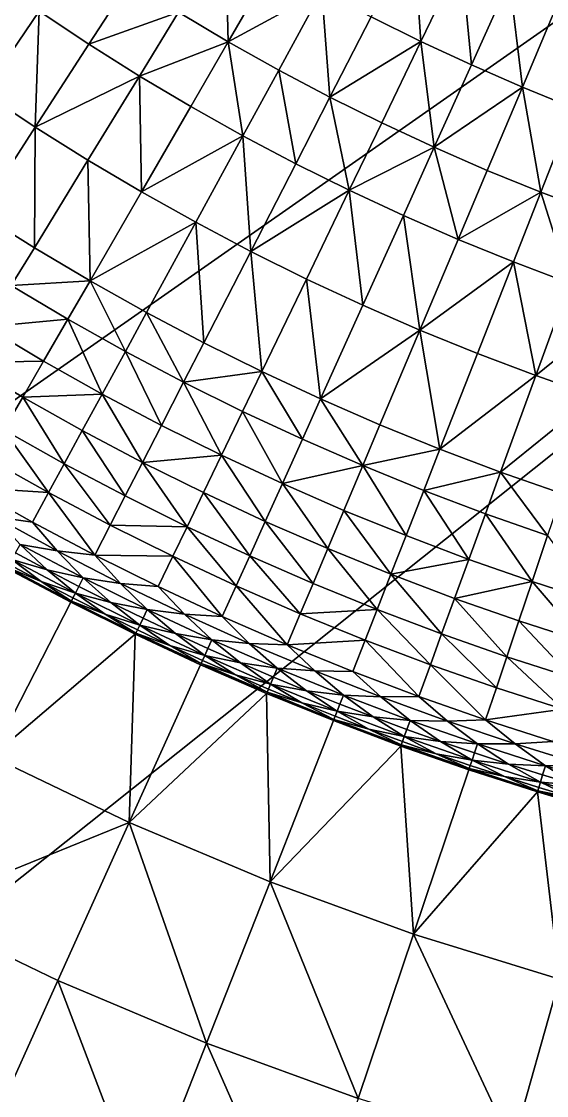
# Model space of a CAD drawing. Header units: millimetres. Extents: x -3250 to 5350, y -3250 to 3250.
# Drawn here: x -1183 to -729, y -2652 to -1722 of the extents above; entities that cross this region are included whole.
import ezdxf

# ---------------------------------------------------------------- set-up
doc = ezdxf.new("R2010")
doc.units = ezdxf.units.MM
doc.header["$MEASUREMENT"] = 0
doc.layers.add('MESH_3D', color=2, linetype='CONTINUOUS')

msp = doc.modelspace()

# ---------------------------------------------------------------- linework, layer by layer
at = {"layer": 'MESH_3D'}
for points in [[(2150.48, 2436.79, 32500), (-3128.53, 880.23, 32500), (-2326.57, -2269.27, 32500)], [(2150.48, 2436.79, 32500), (-2326.57, -2269.27, 32500), (3105.61, 957.95, 32500)], [(3105.61, 957.95, 32500), (-2326.57, -2269.27, 32500), (-1962.36, -2590.68, 32500)], [(3105.61, 957.95, 32500), (-1962.36, -2590.68, 32500), (-1625, -2814.58, 32500)], [(3105.61, 957.95, 32500), (-1625, -2814.58, 32500), (-723.19, -3168.52, 32500)], [(-1004.29, -1739.47, -744.25), (-1047.34, -1713.9, -744.25), (-1006.57, -1647.17, -794.3)], [(-1004.29, -1739.47, -744.25), (-1006.57, -1647.17, -794.3), (-965.19, -1671.76, -794.3)], [(-837.56, -1739.21, -794.3), (-880.66, -1717.79, -794.3), (-843.99, -1646.26, -840.76)], [(-837.56, -1739.21, -794.3), (-843.99, -1646.26, -840.76), (-802.68, -1666.79, -840.76)], [(-1004.29, -1739.47, -744.25), (-965.19, -1671.76, -794.3), (-923.21, -1695.3, -794.3)], [(-793.94, -1759.55, -794.3), (-837.56, -1739.21, -794.3), (-802.68, -1666.79, -840.76)], [(-793.94, -1759.55, -794.3), (-802.68, -1666.79, -840.76), (-760.88, -1686.29, -840.76)], [(-1216.02, -1783.58, -630.5), (-1210.32, -1683.45, -698.41), (-1167.97, -1713.1, -698.41)], [(-1124.9, -1741.69, -698.41), (-1167.97, -1713.1, -698.41), (-1089.74, -1687.25, -744.25)], [(-1124.9, -1741.69, -698.41), (-1089.74, -1687.25, -744.25), (-1047.34, -1713.9, -744.25)], [(-749.83, -1778.8, -794.3), (-793.94, -1759.55, -794.3), (-760.88, -1686.29, -840.76)], [(-749.83, -1778.8, -794.3), (-760.88, -1686.29, -840.76), (-718.6, -1704.73, -840.76)], [(-960.61, -1763.97, -744.25), (-1004.29, -1739.47, -744.25), (-923.21, -1695.3, -794.3)], [(-916.33, -1787.37, -744.25), (-960.61, -1763.97, -744.25), (-923.21, -1695.3, -794.3)], [(-916.33, -1787.37, -744.25), (-923.21, -1695.3, -794.3), (-880.66, -1717.79, -794.3)], [(-705.25, -1796.94, -794.3), (-749.83, -1778.8, -794.3), (-718.6, -1704.73, -840.76)], [(-1171.18, -1813.34, -630.5), (-1216.02, -1783.58, -630.5), (-1167.97, -1713.1, -698.41)], [(-1171.18, -1813.34, -630.5), (-1167.97, -1713.1, -698.41), (-1124.9, -1741.69, -698.41)], [(-1081.13, -1769.19, -698.41), (-1124.9, -1741.69, -698.41), (-1047.34, -1713.9, -744.25)], [(-1081.13, -1769.19, -698.41), (-1047.34, -1713.9, -744.25), (-1004.29, -1739.47, -744.25)], [(-916.33, -1787.37, -744.25), (-880.66, -1717.79, -794.3), (-837.56, -1739.21, -794.3)], [(-1171.18, -1813.34, -630.5), (-1124.9, -1741.69, -698.41), (-1081.13, -1769.19, -698.41)], [(-1036.69, -1795.6, -698.41), (-1081.13, -1769.19, -698.41), (-1004.29, -1739.47, -744.25)], [(-991.6, -1820.88, -698.41), (-1036.69, -1795.6, -698.41), (-1004.29, -1739.47, -744.25)], [(-991.6, -1820.88, -698.41), (-1004.29, -1739.47, -744.25), (-960.61, -1763.97, -744.25)], [(-871.49, -1809.66, -744.25), (-916.33, -1787.37, -744.25), (-837.56, -1739.21, -794.3)], [(-826.1, -1830.82, -744.25), (-871.49, -1809.66, -744.25), (-837.56, -1739.21, -794.3)], [(-826.1, -1830.82, -744.25), (-837.56, -1739.21, -794.3), (-793.94, -1759.55, -794.3)], [(-945.9, -1845.04, -698.41), (-991.6, -1820.88, -698.41), (-960.61, -1763.97, -744.25)], [(-945.9, -1845.04, -698.41), (-960.61, -1763.97, -744.25), (-916.33, -1787.37, -744.25)], [(-826.1, -1830.82, -744.25), (-793.94, -1759.55, -794.3), (-749.83, -1778.8, -794.3)], [(-1125.61, -1841.97, -630.5), (-1171.18, -1813.34, -630.5), (-1081.13, -1769.19, -698.41)], [(-1079.34, -1869.46, -630.5), (-1125.61, -1841.97, -630.5), (-1081.13, -1769.19, -698.41)], [(-1079.34, -1869.46, -630.5), (-1081.13, -1769.19, -698.41), (-1036.69, -1795.6, -698.41)], [(-1219.44, -1888.06, -547.31), (-1216.02, -1783.58, -630.5), (-1171.18, -1813.34, -630.5)], [(-780.2, -1850.85, -744.25), (-826.1, -1830.82, -744.25), (-749.83, -1778.8, -794.3)], [(-733.81, -1869.73, -744.25), (-780.2, -1850.85, -744.25), (-749.83, -1778.8, -794.3)], [(-733.81, -1869.73, -744.25), (-749.83, -1778.8, -794.3), (-705.25, -1796.94, -794.3)], [(-899.6, -1868.05, -698.41), (-945.9, -1845.04, -698.41), (-916.33, -1787.37, -744.25)], [(-899.6, -1868.05, -698.41), (-916.33, -1787.37, -744.25), (-871.49, -1809.66, -744.25)], [(-1079.34, -1869.46, -630.5), (-1036.69, -1795.6, -698.41), (-991.6, -1820.88, -698.41)], [(-686.97, -1887.44, -744.25), (-733.81, -1869.73, -744.25), (-705.25, -1796.94, -794.3)], [(-899.6, -1868.05, -698.41), (-871.49, -1809.66, -744.25), (-826.1, -1830.82, -744.25)], [(-1171.99, -1917.88, -547.31), (-1219.44, -1888.06, -547.31), (-1171.18, -1813.34, -630.5)], [(-1171.99, -1917.88, -547.31), (-1171.18, -1813.34, -630.5), (-1125.61, -1841.97, -630.5)], [(-1032.39, -1895.79, -630.5), (-1079.34, -1869.46, -630.5), (-991.6, -1820.88, -698.41)], [(-984.81, -1920.94, -630.5), (-1032.39, -1895.79, -630.5), (-991.6, -1820.88, -698.41)], [(-984.81, -1920.94, -630.5), (-991.6, -1820.88, -698.41), (-945.9, -1845.04, -698.41)], [(-852.75, -1889.89, -698.41), (-899.6, -1868.05, -698.41), (-826.1, -1830.82, -744.25)], [(-805.37, -1910.57, -698.41), (-852.75, -1889.89, -698.41), (-826.1, -1830.82, -744.25)], [(-805.37, -1910.57, -698.41), (-826.1, -1830.82, -744.25), (-780.2, -1850.85, -744.25)], [(-1123.81, -1946.5, -547.31), (-1171.99, -1917.88, -547.31), (-1125.61, -1841.97, -630.5)], [(-1123.81, -1946.5, -547.31), (-1125.61, -1841.97, -630.5), (-1079.34, -1869.46, -630.5)], [(-984.81, -1920.94, -630.5), (-945.9, -1845.04, -698.41), (-899.6, -1868.05, -698.41)], [(-805.37, -1910.57, -698.41), (-780.2, -1850.85, -744.25), (-733.81, -1869.73, -744.25)], [(-936.61, -1944.9, -630.5), (-984.81, -1920.94, -630.5), (-899.6, -1868.05, -698.41)], [(-887.83, -1967.64, -630.5), (-936.61, -1944.9, -630.5), (-899.6, -1868.05, -698.41)], [(-887.83, -1967.64, -630.5), (-899.6, -1868.05, -698.41), (-852.75, -1889.89, -698.41)], [(-1123.81, -1946.5, -547.31), (-1079.34, -1869.46, -630.5), (-1032.39, -1895.79, -630.5)], [(-757.49, -1930.05, -698.41), (-805.37, -1910.57, -698.41), (-733.81, -1869.73, -744.25)], [(-709.14, -1948.34, -698.41), (-757.49, -1930.05, -698.41), (-733.81, -1869.73, -744.25)], [(-709.14, -1948.34, -698.41), (-733.81, -1869.73, -744.25), (-686.97, -1887.44, -744.25)], [(-1191.97, -1950.57, -506.08), (-1219.44, -1888.06, -547.31), (-1171.99, -1917.88, -547.31)], [(-1074.94, -1973.91, -547.31), (-1123.81, -1946.5, -547.31), (-1032.39, -1895.79, -630.5)], [(-1025.39, -2000.1, -547.31), (-1074.94, -1973.91, -547.31), (-1032.39, -1895.79, -630.5)], [(-1025.39, -2000.1, -547.31), (-1032.39, -1895.79, -630.5), (-984.81, -1920.94, -630.5)], [(-838.5, -1989.16, -630.5), (-887.83, -1967.64, -630.5), (-852.75, -1889.89, -698.41)], [(-838.5, -1989.16, -630.5), (-852.75, -1889.89, -698.41), (-805.37, -1910.57, -698.41)], [(-838.5, -1989.16, -630.5), (-805.37, -1910.57, -698.41), (-757.49, -1930.05, -698.41)], [(-1191.97, -1950.57, -506.08), (-1171.99, -1917.88, -547.31), (-1123.81, -1946.5, -547.31)], [(-975.21, -2025.04, -547.31), (-1025.39, -2000.1, -547.31), (-984.81, -1920.94, -630.5)], [(-975.21, -2025.04, -547.31), (-984.81, -1920.94, -630.5), (-936.61, -1944.9, -630.5)], [(-788.65, -2009.45, -630.5), (-838.5, -1989.16, -630.5), (-757.49, -1930.05, -698.41)], [(-738.31, -2028.49, -630.5), (-788.65, -2009.45, -630.5), (-757.49, -1930.05, -698.41)], [(-738.31, -2028.49, -630.5), (-757.49, -1930.05, -698.41), (-709.14, -1948.34, -698.41)], [(-1213.87, -1986.41, -455.71), (-1191.97, -1950.57, -506.08), (-1142.97, -1979.68, -506.08)], [(-1142.97, -1979.68, -506.08), (-1191.97, -1950.57, -506.08), (-1123.81, -1946.5, -547.31)], [(-1093.26, -2007.56, -506.08), (-1142.97, -1979.68, -506.08), (-1123.81, -1946.5, -547.31)], [(-1093.26, -2007.56, -506.08), (-1123.81, -1946.5, -547.31), (-1074.94, -1973.91, -547.31)], [(-924.42, -2048.72, -547.31), (-975.21, -2025.04, -547.31), (-936.61, -1944.9, -630.5)], [(-924.42, -2048.72, -547.31), (-936.61, -1944.9, -630.5), (-887.83, -1967.64, -630.5)], [(-738.31, -2028.49, -630.5), (-709.14, -1948.34, -698.41), (-660.34, -1965.41, -698.41)], [(-924.42, -2048.72, -547.31), (-887.83, -1967.64, -630.5), (-838.5, -1989.16, -630.5)], [(-687.51, -2046.26, -630.5), (-738.31, -2028.49, -630.5), (-660.34, -1965.41, -698.41)], [(-1163.97, -2016.05, -455.71), (-1213.87, -1986.41, -455.71), (-1142.97, -1979.68, -506.08)], [(-1113.35, -2044.45, -455.71), (-1163.97, -2016.05, -455.71), (-1142.97, -1979.68, -506.08)], [(-1113.35, -2044.45, -455.71), (-1142.97, -1979.68, -506.08), (-1093.26, -2007.56, -506.08)], [(-1042.87, -2034.2, -506.08), (-1093.26, -2007.56, -506.08), (-1074.94, -1973.91, -547.31)], [(-1042.87, -2034.2, -506.08), (-1074.94, -1973.91, -547.31), (-1025.39, -2000.1, -547.31)], [(-1232.63, -2017.12, -406.77), (-1213.87, -1986.41, -455.71), (-1163.97, -2016.05, -455.71)], [(-873.06, -2071.13, -547.31), (-924.42, -2048.72, -547.31), (-838.5, -1989.16, -630.5)], [(-821.15, -2092.25, -547.31), (-873.06, -2071.13, -547.31), (-838.5, -1989.16, -630.5)], [(-821.15, -2092.25, -547.31), (-838.5, -1989.16, -630.5), (-788.65, -2009.45, -630.5)], [(-1062.03, -2071.57, -455.71), (-1113.35, -2044.45, -455.71), (-1093.26, -2007.56, -506.08)], [(-1062.03, -2071.57, -455.71), (-1093.26, -2007.56, -506.08), (-1042.87, -2034.2, -506.08)], [(-1042.87, -2034.2, -506.08), (-1025.39, -2000.1, -547.31), (-975.21, -2025.04, -547.31)], [(-1181.96, -2047.22, -406.77), (-1232.63, -2017.12, -406.77), (-1163.97, -2016.05, -455.71)], [(-1198.31, -2075.54, -355.73), (-1232.63, -2017.12, -406.77), (-1181.96, -2047.22, -406.77)], [(-1181.96, -2047.22, -406.77), (-1163.97, -2016.05, -455.71), (-1113.35, -2044.45, -455.71)], [(-821.15, -2092.25, -547.31), (-788.65, -2009.45, -630.5), (-738.31, -2028.49, -630.5)], [(-991.83, -2059.56, -506.08), (-1042.87, -2034.2, -506.08), (-975.21, -2025.04, -547.31)], [(-940.18, -2083.65, -506.08), (-991.83, -2059.56, -506.08), (-975.21, -2025.04, -547.31)], [(-940.18, -2083.65, -506.08), (-975.21, -2025.04, -547.31), (-924.42, -2048.72, -547.31)], [(-1010.06, -2097.4, -455.71), (-1062.03, -2071.57, -455.71), (-1042.87, -2034.2, -506.08)], [(-1010.06, -2097.4, -455.71), (-1042.87, -2034.2, -506.08), (-991.83, -2059.56, -506.08)], [(-768.73, -2112.08, -547.31), (-821.15, -2092.25, -547.31), (-738.31, -2028.49, -630.5)], [(-768.73, -2112.08, -547.31), (-738.31, -2028.49, -630.5), (-687.51, -2046.26, -630.5)], [(-1130.56, -2076.05, -406.77), (-1181.96, -2047.22, -406.77), (-1113.35, -2044.45, -455.71)], [(-1078.45, -2103.59, -406.77), (-1130.56, -2076.05, -406.77), (-1113.35, -2044.45, -455.71)], [(-1078.45, -2103.59, -406.77), (-1113.35, -2044.45, -455.71), (-1062.03, -2071.57, -455.71)], [(-1146.2, -2104.77, -355.73), (-1198.31, -2075.54, -355.73), (-1181.96, -2047.22, -406.77)], [(-1146.2, -2104.77, -355.73), (-1181.96, -2047.22, -406.77), (-1130.56, -2076.05, -406.77)], [(-887.94, -2106.44, -506.08), (-940.18, -2083.65, -506.08), (-924.42, -2048.72, -547.31)], [(-887.94, -2106.44, -506.08), (-924.42, -2048.72, -547.31), (-873.06, -2071.13, -547.31)], [(-715.84, -2130.58, -547.31), (-768.73, -2112.08, -547.31), (-687.51, -2046.26, -630.5)], [(-957.45, -2121.93, -455.71), (-1010.06, -2097.4, -455.71), (-991.83, -2059.56, -506.08)], [(-957.45, -2121.93, -455.71), (-991.83, -2059.56, -506.08), (-940.18, -2083.65, -506.08)], [(-1078.45, -2103.59, -406.77), (-1062.03, -2071.57, -455.71), (-1010.06, -2097.4, -455.71)], [(-887.94, -2106.44, -506.08), (-873.06, -2071.13, -547.31), (-821.15, -2092.25, -547.31)], [(-1159.78, -2129.71, -303.82), (-1212.52, -2100.14, -303.82), (-1198.31, -2075.54, -355.73)], [(-1159.78, -2129.71, -303.82), (-1198.31, -2075.54, -355.73), (-1146.2, -2104.77, -355.73)], [(-1093.37, -2132.69, -355.73), (-1146.2, -2104.77, -355.73), (-1130.56, -2076.05, -406.77)], [(-1093.37, -2132.69, -355.73), (-1130.56, -2076.05, -406.77), (-1078.45, -2103.59, -406.77)], [(-957.45, -2121.93, -455.71), (-940.18, -2083.65, -506.08), (-887.94, -2106.44, -506.08)], [(-1227.11, -2125.42, -238.11), (-1212.52, -2100.14, -303.82), (-1159.78, -2129.71, -303.82)], [(-1025.67, -2129.82, -406.77), (-1078.45, -2103.59, -406.77), (-1010.06, -2097.4, -455.71)], [(-972.25, -2154.73, -406.77), (-1025.67, -2129.82, -406.77), (-1010.06, -2097.4, -455.71)], [(-972.25, -2154.73, -406.77), (-1010.06, -2097.4, -455.71), (-957.45, -2121.93, -455.71)], [(-835.15, -2127.92, -506.08), (-887.94, -2106.44, -506.08), (-821.15, -2092.25, -547.31)], [(-835.15, -2127.92, -506.08), (-821.15, -2092.25, -547.31), (-768.73, -2112.08, -547.31)], [(-1106.32, -2157.97, -303.82), (-1159.78, -2129.71, -303.82), (-1146.2, -2104.77, -355.73)], [(-1106.32, -2157.97, -303.82), (-1146.2, -2104.77, -355.73), (-1093.37, -2132.69, -355.73)], [(-1039.86, -2159.29, -355.73), (-1093.37, -2132.69, -355.73), (-1078.45, -2103.59, -406.77)], [(-1039.86, -2159.29, -355.73), (-1078.45, -2103.59, -406.77), (-1025.67, -2129.82, -406.77)], [(-904.25, -2145.14, -455.71), (-957.45, -2121.93, -455.71), (-887.94, -2106.44, -506.08)], [(-850.49, -2167.02, -455.71), (-904.25, -2145.14, -455.71), (-887.94, -2106.44, -506.08)], [(-850.49, -2167.02, -455.71), (-887.94, -2106.44, -506.08), (-835.15, -2127.92, -506.08)], [(-781.84, -2148.08, -506.08), (-835.15, -2127.92, -506.08), (-768.73, -2112.08, -547.31)], [(-728.04, -2166.91, -506.08), (-781.84, -2148.08, -506.08), (-768.73, -2112.08, -547.31)], [(-728.04, -2166.91, -506.08), (-768.73, -2112.08, -547.31), (-715.84, -2130.58, -547.31)], [(-1173.74, -2155.35, -238.11), (-1227.11, -2125.42, -238.11), (-1159.78, -2129.71, -303.82)], [(-1206.31, -2150.88, -205.25), (-1227.11, -2125.42, -238.11), (-1173.74, -2155.35, -238.11)], [(-918.23, -2178.3, -406.77), (-972.25, -2154.73, -406.77), (-957.45, -2121.93, -455.71)], [(-918.23, -2178.3, -406.77), (-957.45, -2121.93, -455.71), (-904.25, -2145.14, -455.71)], [(-796.2, -2187.55, -455.71), (-850.49, -2167.02, -455.71), (-835.15, -2127.92, -506.08)], [(-796.2, -2187.55, -455.71), (-835.15, -2127.92, -506.08), (-781.84, -2148.08, -506.08)], [(-1119.64, -2183.95, -238.11), (-1173.74, -2155.35, -238.11), (-1159.78, -2129.71, -303.82)], [(-1119.64, -2183.95, -238.11), (-1159.78, -2129.71, -303.82), (-1106.32, -2157.97, -303.82)], [(-1106.32, -2157.97, -303.82), (-1093.37, -2132.69, -355.73), (-1039.86, -2159.29, -355.73)], [(-985.7, -2184.54, -355.73), (-1039.86, -2159.29, -355.73), (-1025.67, -2129.82, -406.77)], [(-985.7, -2184.54, -355.73), (-1025.67, -2129.82, -406.77), (-972.25, -2154.73, -406.77)], [(-863.64, -2200.52, -406.77), (-918.23, -2178.3, -406.77), (-904.25, -2145.14, -455.71)], [(-863.64, -2200.52, -406.77), (-904.25, -2145.14, -455.71), (-850.49, -2167.02, -455.71)], [(-1152.32, -2180.29, -205.25), (-1184.28, -2174.71, -171.85), (-1206.31, -2150.88, -205.25)], [(-1152.32, -2180.29, -205.25), (-1206.31, -2150.88, -205.25), (-1173.74, -2155.35, -238.11)], [(-1152.32, -2180.29, -205.25), (-1173.74, -2155.35, -238.11), (-1119.64, -2183.95, -238.11)], [(-930.93, -2208.44, -355.73), (-985.7, -2184.54, -355.73), (-972.25, -2154.73, -406.77)], [(-930.93, -2208.44, -355.73), (-972.25, -2154.73, -406.77), (-918.23, -2178.3, -406.77)], [(-741.42, -2206.72, -455.71), (-796.2, -2187.55, -455.71), (-781.84, -2148.08, -506.08)], [(-741.42, -2206.72, -455.71), (-781.84, -2148.08, -506.08), (-728.04, -2166.91, -506.08)], [(-1119.64, -2183.95, -238.11), (-1106.32, -2157.97, -303.82), (-1052.18, -2184.88, -303.82)], [(-1052.18, -2184.88, -303.82), (-1106.32, -2157.97, -303.82), (-1039.86, -2159.29, -355.73)], [(-997.38, -2210.43, -303.82), (-1052.18, -2184.88, -303.82), (-1039.86, -2159.29, -355.73)], [(-997.38, -2210.43, -303.82), (-1039.86, -2159.29, -355.73), (-985.7, -2184.54, -355.73)], [(-1160.95, -2196.63, -138.74), (-1188.25, -2181.99, -138.74), (-1184.28, -2174.71, -171.85)], [(-1152.32, -2180.29, -205.25), (-1129.7, -2203.55, -171.85), (-1184.28, -2174.71, -171.85)], [(-1160.95, -2196.63, -138.74), (-1184.28, -2174.71, -171.85), (-1129.7, -2203.55, -171.85)], [(-863.64, -2200.52, -406.77), (-850.49, -2167.02, -455.71), (-796.2, -2187.55, -455.71)], [(-686.17, -2224.52, -455.71), (-741.42, -2206.72, -455.71), (-728.04, -2166.91, -506.08)], [(-1160.95, -2196.63, -138.74), (-1191.39, -2187.76, -105.25), (-1188.25, -2181.99, -138.74)], [(-1097.6, -2208.34, -205.25), (-1152.32, -2180.29, -205.25), (-1119.64, -2183.95, -238.11)], [(-1097.6, -2208.34, -205.25), (-1129.7, -2203.55, -171.85), (-1152.32, -2180.29, -205.25)], [(-1064.85, -2211.18, -238.11), (-1119.64, -2183.95, -238.11), (-1052.18, -2184.88, -303.82)], [(-1097.6, -2208.34, -205.25), (-1119.64, -2183.95, -238.11), (-1064.85, -2211.18, -238.11)], [(-1009.39, -2237.04, -238.11), (-1064.85, -2211.18, -238.11), (-1052.18, -2184.88, -303.82)], [(-1009.39, -2237.04, -238.11), (-1052.18, -2184.88, -303.82), (-997.38, -2210.43, -303.82)], [(-941.97, -2234.61, -303.82), (-997.38, -2210.43, -303.82), (-985.7, -2184.54, -355.73)], [(-941.97, -2234.61, -303.82), (-985.7, -2184.54, -355.73), (-930.93, -2208.44, -355.73)], [(-875.59, -2230.96, -355.73), (-930.93, -2208.44, -355.73), (-918.23, -2178.3, -406.77)], [(-875.59, -2230.96, -355.73), (-918.23, -2178.3, -406.77), (-863.64, -2200.52, -406.77)], [(-1166.24, -2206.63, -71.93), (-1195.07, -2194.52, -38.42), (-1193.65, -2191.92, -71.93)], [(-1166.24, -2206.63, -71.93), (-1193.65, -2191.92, -71.93), (-1191.39, -2187.76, -105.25)], [(-1160.95, -2196.63, -138.74), (-1136.48, -2216.78, -105.25), (-1191.39, -2187.76, -105.25)], [(-1166.24, -2206.63, -71.93), (-1191.39, -2187.76, -105.25), (-1136.48, -2216.78, -105.25)], [(-808.51, -2221.36, -406.77), (-863.64, -2200.52, -406.77), (-796.2, -2187.55, -455.71)], [(-808.51, -2221.36, -406.77), (-796.2, -2187.55, -455.71), (-741.42, -2206.72, -455.71)], [(-1208.96, -2358.16, 24200), (-1195.63, -2195.55, 24000), (-1140.53, -2224.68, 24000)], [(-1139.99, -2223.63, -38.42), (-1195.63, -2195.55), (-1195.07, -2194.52, -38.42)], [(-1139.99, -2223.63, -38.42), (-1140.53, -2224.68), (-1195.63, -2195.55)], [(-1140.53, -2224.68, 24000), (-1195.63, -2195.55, 24000), (-1195.63, -2195.55)], [(-1140.53, -2224.68, 24000), (-1195.63, -2195.55), (-1140.53, -2224.68)], [(-1166.24, -2206.63, -71.93), (-1139.99, -2223.63, -38.42), (-1195.07, -2194.52, -38.42)], [(-1133.48, -2210.93, -138.74), (-1136.48, -2216.78, -105.25), (-1160.95, -2196.63, -138.74)], [(-1133.48, -2210.93, -138.74), (-1160.95, -2196.63, -138.74), (-1129.7, -2203.55, -171.85)], [(-819.7, -2252.09, -355.73), (-875.59, -2230.96, -355.73), (-863.64, -2200.52, -406.77)], [(-819.7, -2252.09, -355.73), (-863.64, -2200.52, -406.77), (-808.51, -2221.36, -406.77)], [(-1138.64, -2220.99, -71.93), (-1139.99, -2223.63, -38.42), (-1166.24, -2206.63, -71.93)], [(-1138.64, -2220.99, -71.93), (-1166.24, -2206.63, -71.93), (-1136.48, -2216.78, -105.25)], [(-1105.83, -2224.89, -138.74), (-1136.48, -2216.78, -105.25), (-1133.48, -2210.93, -138.74)], [(-1105.83, -2224.89, -138.74), (-1133.48, -2210.93, -138.74), (-1129.7, -2203.55, -171.85)], [(-1097.6, -2208.34, -205.25), (-1074.41, -2231.03, -171.85), (-1129.7, -2203.55, -171.85)], [(-1105.83, -2224.89, -138.74), (-1129.7, -2203.55, -171.85), (-1074.41, -2231.03, -171.85)], [(-1042.2, -2235.02, -205.25), (-1097.6, -2208.34, -205.25), (-1064.85, -2211.18, -238.11)], [(-1042.2, -2235.02, -205.25), (-1074.41, -2231.03, -171.85), (-1097.6, -2208.34, -205.25)], [(-1042.2, -2235.02, -205.25), (-1064.85, -2211.18, -238.11), (-1009.39, -2237.04, -238.11)], [(-953.31, -2261.51, -238.11), (-1009.39, -2237.04, -238.11), (-997.38, -2210.43, -303.82)], [(-953.31, -2261.51, -238.11), (-997.38, -2210.43, -303.82), (-941.97, -2234.61, -303.82)], [(-941.97, -2234.61, -303.82), (-930.93, -2208.44, -355.73), (-875.59, -2230.96, -355.73)], [(-752.88, -2240.83, -406.77), (-808.51, -2221.36, -406.77), (-741.42, -2206.72, -455.71)], [(-696.78, -2258.9, -406.77), (-752.88, -2240.83, -406.77), (-741.42, -2206.72, -455.71)], [(-696.78, -2258.9, -406.77), (-741.42, -2206.72, -455.71), (-686.17, -2224.52, -455.71)], [(-1110.86, -2235.01, -71.93), (-1139.99, -2223.63, -38.42), (-1138.64, -2220.99, -71.93)], [(-1110.86, -2235.01, -71.93), (-1138.64, -2220.99, -71.93), (-1136.48, -2216.78, -105.25)], [(-1105.83, -2224.89, -138.74), (-1080.86, -2244.42, -105.25), (-1136.48, -2216.78, -105.25)], [(-1110.86, -2235.01, -71.93), (-1136.48, -2216.78, -105.25), (-1080.86, -2244.42, -105.25)], [(-763.29, -2271.83, -355.73), (-819.7, -2252.09, -355.73), (-808.51, -2221.36, -406.77)], [(-763.29, -2271.83, -355.73), (-808.51, -2221.36, -406.77), (-752.88, -2240.83, -406.77)], [(-1208.96, -2358.16, 24200), (-1140.53, -2224.68, 24000), (-1084.71, -2252.42, 24000)], [(-1084.2, -2251.36, -38.42), (-1140.53, -2224.68), (-1139.99, -2223.63, -38.42)], [(-1084.2, -2251.36, -38.42), (-1084.71, -2252.42), (-1140.53, -2224.68)], [(-1084.71, -2252.42, 24000), (-1140.53, -2224.68, 24000), (-1140.53, -2224.68)], [(-1084.71, -2252.42, 24000), (-1140.53, -2224.68), (-1084.71, -2252.42)], [(-1110.86, -2235.01, -71.93), (-1084.2, -2251.36, -38.42), (-1139.99, -2223.63, -38.42)], [(-1078.01, -2238.5, -138.74), (-1080.86, -2244.42, -105.25), (-1105.83, -2224.89, -138.74)], [(-1078.01, -2238.5, -138.74), (-1105.83, -2224.89, -138.74), (-1074.41, -2231.03, -171.85)], [(-1050.02, -2251.77, -138.74), (-1078.01, -2238.5, -138.74), (-1074.41, -2231.03, -171.85)], [(-1042.2, -2235.02, -205.25), (-1018.45, -2257.13, -171.85), (-1074.41, -2231.03, -171.85)], [(-1050.02, -2251.77, -138.74), (-1074.41, -2231.03, -171.85), (-1018.45, -2257.13, -171.85)], [(-885.96, -2257.4, -303.82), (-941.97, -2234.61, -303.82), (-875.59, -2230.96, -355.73)], [(-829.41, -2278.78, -303.82), (-885.96, -2257.4, -303.82), (-875.59, -2230.96, -355.73)], [(-829.41, -2278.78, -303.82), (-875.59, -2230.96, -355.73), (-819.7, -2252.09, -355.73)], [(-1082.91, -2248.69, -71.93), (-1110.86, -2235.01, -71.93), (-1080.86, -2244.42, -105.25)], [(-1082.91, -2248.69, -71.93), (-1084.2, -2251.36, -38.42), (-1110.86, -2235.01, -71.93)], [(-1050.02, -2251.77, -138.74), (-1080.86, -2244.42, -105.25), (-1078.01, -2238.5, -138.74)], [(-986.16, -2260.3, -205.25), (-1042.2, -2235.02, -205.25), (-1009.39, -2237.04, -238.11)], [(-986.16, -2260.3, -205.25), (-1018.45, -2257.13, -171.85), (-1042.2, -2235.02, -205.25)], [(-986.16, -2260.3, -205.25), (-1009.39, -2237.04, -238.11), (-953.31, -2261.51, -238.11)], [(-953.31, -2261.51, -238.11), (-941.97, -2234.61, -303.82), (-885.96, -2257.4, -303.82)], [(-1054.79, -2262.01, -71.93), (-1084.2, -2251.36, -38.42), (-1082.91, -2248.69, -71.93)], [(-1054.79, -2262.01, -71.93), (-1082.91, -2248.69, -71.93), (-1080.86, -2244.42, -105.25)], [(-1050.02, -2251.77, -138.74), (-1024.57, -2270.67, -105.25), (-1080.86, -2244.42, -105.25)], [(-1054.79, -2262.01, -71.93), (-1080.86, -2244.42, -105.25), (-1024.57, -2270.67, -105.25)], [(-706.42, -2290.15, -355.73), (-763.29, -2271.83, -355.73), (-752.88, -2240.83, -406.77)], [(-706.42, -2290.15, -355.73), (-752.88, -2240.83, -406.77), (-696.78, -2258.9, -406.77)], [(-1089.91, -2415.49, 24200), (-1208.96, -2358.16, 24200), (-1084.71, -2252.42, 24000)], [(-1089.91, -2415.49, 24200), (-1084.71, -2252.42, 24000), (-1028.22, -2278.76, 24000)], [(-1027.73, -2277.69, -38.42), (-1084.71, -2252.42), (-1084.2, -2251.36, -38.42)], [(-1027.73, -2277.69, -38.42), (-1028.22, -2278.76), (-1084.71, -2252.42)], [(-1028.22, -2278.76, 24000), (-1084.71, -2252.42, 24000), (-1084.71, -2252.42)], [(-1028.22, -2278.76, 24000), (-1084.71, -2252.42), (-1028.22, -2278.76)], [(-1054.79, -2262.01, -71.93), (-1027.73, -2277.69, -38.42), (-1084.2, -2251.36, -38.42)], [(-1021.86, -2264.68, -138.74), (-1024.57, -2270.67, -105.25), (-1050.02, -2251.77, -138.74)], [(-1021.86, -2264.68, -138.74), (-1050.02, -2251.77, -138.74), (-1018.45, -2257.13, -171.85)], [(-993.55, -2277.25, -138.74), (-1021.86, -2264.68, -138.74), (-1018.45, -2257.13, -171.85)], [(-986.16, -2260.3, -205.25), (-961.87, -2281.81, -171.85), (-1018.45, -2257.13, -171.85)], [(-993.55, -2277.25, -138.74), (-1018.45, -2257.13, -171.85), (-961.87, -2281.81, -171.85)], [(-896.63, -2284.57, -238.11), (-953.31, -2261.51, -238.11), (-885.96, -2257.4, -303.82)], [(-839.39, -2306.22, -238.11), (-896.63, -2284.57, -238.11), (-885.96, -2257.4, -303.82)], [(-839.39, -2306.22, -238.11), (-885.96, -2257.4, -303.82), (-829.41, -2278.78, -303.82)], [(-772.34, -2298.75, -303.82), (-829.41, -2278.78, -303.82), (-819.7, -2252.09, -355.73)], [(-772.34, -2298.75, -303.82), (-819.7, -2252.09, -355.73), (-763.29, -2271.83, -355.73)], [(-1026.51, -2274.99, -71.93), (-1054.79, -2262.01, -71.93), (-1024.57, -2270.67, -105.25)], [(-1026.51, -2274.99, -71.93), (-1027.73, -2277.69, -38.42), (-1054.79, -2262.01, -71.93)], [(-993.55, -2277.25, -138.74), (-1024.57, -2270.67, -105.25), (-1021.86, -2264.68, -138.74)], [(-929.5, -2284.19, -205.25), (-986.16, -2260.3, -205.25), (-953.31, -2261.51, -238.11)], [(-929.5, -2284.19, -205.25), (-961.87, -2281.81, -171.85), (-986.16, -2260.3, -205.25)], [(-929.5, -2284.19, -205.25), (-953.31, -2261.51, -238.11), (-896.63, -2284.57, -238.11)], [(-970.63, -2302.6, -38.42), (-1028.22, -2278.76), (-1027.73, -2277.69, -38.42)], [(-998.07, -2287.61, -71.93), (-1027.73, -2277.69, -38.42), (-1026.51, -2274.99, -71.93)], [(-998.07, -2287.61, -71.93), (-970.63, -2302.6, -38.42), (-1027.73, -2277.69, -38.42)], [(-998.07, -2287.61, -71.93), (-1026.51, -2274.99, -71.93), (-1024.57, -2270.67, -105.25)], [(-993.55, -2277.25, -138.74), (-967.64, -2295.51, -105.25), (-1024.57, -2270.67, -105.25)], [(-998.07, -2287.61, -71.93), (-1024.57, -2270.67, -105.25), (-967.64, -2295.51, -105.25)], [(-965.09, -2289.46, -138.74), (-993.55, -2277.25, -138.74), (-961.87, -2281.81, -171.85)], [(-965.09, -2289.46, -138.74), (-967.64, -2295.51, -105.25), (-993.55, -2277.25, -138.74)], [(-714.79, -2317.29, -303.82), (-772.34, -2298.75, -303.82), (-763.29, -2271.83, -355.73)], [(-714.79, -2317.29, -303.82), (-763.29, -2271.83, -355.73), (-706.42, -2290.15, -355.73)], [(-1089.91, -2415.49, 24200), (-1028.22, -2278.76, 24000), (-971.09, -2303.69, 24000)], [(-970.63, -2302.6, -38.42), (-971.09, -2303.69), (-1028.22, -2278.76)], [(-971.09, -2303.69, 24000), (-1028.22, -2278.76, 24000), (-1028.22, -2278.76)], [(-971.09, -2303.69, 24000), (-1028.22, -2278.76), (-971.09, -2303.69)], [(-936.47, -2301.31, -138.74), (-965.09, -2289.46, -138.74), (-961.87, -2281.81, -171.85)], [(-929.5, -2284.19, -205.25), (-904.68, -2305.09, -171.85), (-961.87, -2281.81, -171.85)], [(-936.47, -2301.31, -138.74), (-961.87, -2281.81, -171.85), (-904.68, -2305.09, -171.85)], [(-872.27, -2306.65, -205.25), (-929.5, -2284.19, -205.25), (-896.63, -2284.57, -238.11)], [(-872.27, -2306.65, -205.25), (-904.68, -2305.09, -171.85), (-929.5, -2284.19, -205.25)], [(-872.27, -2306.65, -205.25), (-896.63, -2284.57, -238.11), (-839.39, -2306.22, -238.11)], [(-781.64, -2326.43, -238.11), (-839.39, -2306.22, -238.11), (-829.41, -2278.78, -303.82)], [(-781.64, -2326.43, -238.11), (-829.41, -2278.78, -303.82), (-772.34, -2298.75, -303.82)], [(-969.48, -2299.87, -71.93), (-998.07, -2287.61, -71.93), (-967.64, -2295.51, -105.25)], [(-969.48, -2299.87, -71.93), (-970.63, -2302.6, -38.42), (-998.07, -2287.61, -71.93)], [(-940.73, -2311.78, -71.93), (-969.48, -2299.87, -71.93), (-967.64, -2295.51, -105.25)], [(-936.47, -2301.31, -138.74), (-967.64, -2295.51, -105.25), (-965.09, -2289.46, -138.74)], [(-936.47, -2301.31, -138.74), (-910.11, -2318.92, -105.25), (-967.64, -2295.51, -105.25)], [(-940.73, -2311.78, -71.93), (-967.64, -2295.51, -105.25), (-910.11, -2318.92, -105.25)], [(-968.15, -2466.82, 24200), (-1089.91, -2415.49, 24200), (-971.09, -2303.69, 24000)], [(-912.92, -2326.09, -38.42), (-971.09, -2303.69), (-970.63, -2302.6, -38.42)], [(-912.92, -2326.09, -38.42), (-913.35, -2327.18), (-971.09, -2303.69)], [(-971.09, -2303.69, 24000), (-971.09, -2303.69), (-913.35, -2327.18)], [(-913.35, -2327.18, 24000), (-971.09, -2303.69, 24000), (-913.35, -2327.18)], [(-968.15, -2466.82, 24200), (-971.09, -2303.69, 24000), (-913.35, -2327.18, 24000)], [(-940.73, -2311.78, -71.93), (-970.63, -2302.6, -38.42), (-969.48, -2299.87, -71.93)], [(-940.73, -2311.78, -71.93), (-912.92, -2326.09, -38.42), (-970.63, -2302.6, -38.42)], [(-907.71, -2312.8, -138.74), (-910.11, -2318.92, -105.25), (-936.47, -2301.31, -138.74)], [(-907.71, -2312.8, -138.74), (-936.47, -2301.31, -138.74), (-904.68, -2305.09, -171.85)], [(-878.81, -2323.94, -138.74), (-907.71, -2312.8, -138.74), (-904.68, -2305.09, -171.85)], [(-872.27, -2306.65, -205.25), (-846.93, -2326.92, -171.85), (-904.68, -2305.09, -171.85)], [(-878.81, -2323.94, -138.74), (-904.68, -2305.09, -171.85), (-846.93, -2326.92, -171.85)], [(-781.64, -2326.43, -238.11), (-772.34, -2298.75, -303.82), (-714.79, -2317.29, -303.82)], [(-911.84, -2323.33, -71.93), (-940.73, -2311.78, -71.93), (-910.11, -2318.92, -105.25)], [(-911.84, -2323.33, -71.93), (-912.92, -2326.09, -38.42), (-940.73, -2311.78, -71.93)], [(-878.81, -2323.94, -138.74), (-910.11, -2318.92, -105.25), (-907.71, -2312.8, -138.74)], [(-814.49, -2327.68, -205.25), (-872.27, -2306.65, -205.25), (-839.39, -2306.22, -238.11)], [(-814.49, -2327.68, -205.25), (-846.93, -2326.92, -171.85), (-872.27, -2306.65, -205.25)], [(-814.49, -2327.68, -205.25), (-839.39, -2306.22, -238.11), (-781.64, -2326.43, -238.11)], [(-882.8, -2334.51, -71.93), (-912.92, -2326.09, -38.42), (-911.84, -2323.33, -71.93)], [(-882.8, -2334.51, -71.93), (-911.84, -2323.33, -71.93), (-910.11, -2318.92, -105.25)], [(-878.81, -2323.94, -138.74), (-852.01, -2340.89, -105.25), (-910.11, -2318.92, -105.25)], [(-882.8, -2334.51, -71.93), (-910.11, -2318.92, -105.25), (-852.01, -2340.89, -105.25)], [(-849.77, -2334.72, -138.74), (-878.81, -2323.94, -138.74), (-846.93, -2326.92, -171.85)], [(-849.77, -2334.72, -138.74), (-852.01, -2340.89, -105.25), (-878.81, -2323.94, -138.74)], [(-723.4, -2345.19, -238.11), (-781.64, -2326.43, -238.11), (-714.79, -2317.29, -303.82)], [(-968.15, -2466.82, 24200), (-913.35, -2327.18, 24000), (-855.05, -2349.23, 24000)], [(-854.65, -2348.12, -38.42), (-913.35, -2327.18), (-912.92, -2326.09, -38.42)], [(-854.65, -2348.12, -38.42), (-855.05, -2349.23), (-913.35, -2327.18)], [(-855.05, -2349.23, 24000), (-913.35, -2327.18, 24000), (-913.35, -2327.18)], [(-855.05, -2349.23, 24000), (-913.35, -2327.18), (-855.05, -2349.23)], [(-882.8, -2334.51, -71.93), (-854.65, -2348.12, -38.42), (-912.92, -2326.09, -38.42)], [(-820.6, -2345.13, -138.74), (-849.77, -2334.72, -138.74), (-846.93, -2326.92, -171.85)], [(-814.49, -2327.68, -205.25), (-788.66, -2347.31, -171.85), (-846.93, -2326.92, -171.85)], [(-820.6, -2345.13, -138.74), (-846.93, -2326.92, -171.85), (-788.66, -2347.31, -171.85)], [(-756.21, -2347.26, -205.25), (-814.49, -2327.68, -205.25), (-781.64, -2326.43, -238.11)], [(-756.21, -2347.26, -205.25), (-788.66, -2347.31, -171.85), (-814.49, -2327.68, -205.25)], [(-756.21, -2347.26, -205.25), (-781.64, -2326.43, -238.11), (-723.4, -2345.19, -238.11)], [(-853.63, -2345.34, -71.93), (-882.8, -2334.51, -71.93), (-852.01, -2340.89, -105.25)], [(-853.63, -2345.34, -71.93), (-854.65, -2348.12, -38.42), (-882.8, -2334.51, -71.93)], [(-824.33, -2355.8, -71.93), (-853.63, -2345.34, -71.93), (-852.01, -2340.89, -105.25)], [(-820.6, -2345.13, -138.74), (-852.01, -2340.89, -105.25), (-849.77, -2334.72, -138.74)], [(-820.6, -2345.13, -138.74), (-793.39, -2361.4, -105.25), (-852.01, -2340.89, -105.25)], [(-824.33, -2355.8, -71.93), (-852.01, -2340.89, -105.25), (-793.39, -2361.4, -105.25)], [(-843.99, -2512.01, 24200), (-968.15, -2466.82, 24200), (-855.05, -2349.23, 24000)], [(-854.65, -2348.12, -38.42), (-796.22, -2369.82), (-855.05, -2349.23)], [(-855.05, -2349.23, 24000), (-855.05, -2349.23), (-796.22, -2369.82)], [(-796.22, -2369.82, 24000), (-855.05, -2349.23, 24000), (-796.22, -2369.82)], [(-843.99, -2512.01, 24200), (-855.05, -2349.23, 24000), (-796.22, -2369.82, 24000)], [(-824.33, -2355.8, -71.93), (-854.65, -2348.12, -38.42), (-853.63, -2345.34, -71.93)], [(-795.84, -2368.7, -38.42), (-796.22, -2369.82), (-854.65, -2348.12, -38.42)], [(-824.33, -2355.8, -71.93), (-795.84, -2368.7, -38.42), (-854.65, -2348.12, -38.42)], [(-791.3, -2355.18, -138.74), (-793.39, -2361.4, -105.25), (-820.6, -2345.13, -138.74)], [(-791.3, -2355.18, -138.74), (-820.6, -2345.13, -138.74), (-788.66, -2347.31, -171.85)], [(-761.87, -2364.86, -138.74), (-791.3, -2355.18, -138.74), (-788.66, -2347.31, -171.85)], [(-756.21, -2347.26, -205.25), (-729.89, -2366.25, -171.85), (-788.66, -2347.31, -171.85)], [(-761.87, -2364.86, -138.74), (-788.66, -2347.31, -171.85), (-729.89, -2366.25, -171.85)], [(-697.45, -2365.38, -205.25), (-756.21, -2347.26, -205.25), (-723.4, -2345.19, -238.11)], [(-697.45, -2365.38, -205.25), (-729.89, -2366.25, -171.85), (-756.21, -2347.26, -205.25)], [(-1277.39, -2491.64, 24400), (-1208.96, -2358.16, 24200), (-1089.91, -2415.49, 24200)], [(-794.9, -2365.89, -71.93), (-795.84, -2368.7, -38.42), (-824.33, -2355.8, -71.93)], [(-794.9, -2365.89, -71.93), (-824.33, -2355.8, -71.93), (-793.39, -2361.4, -105.25)], [(-765.34, -2375.62, -71.93), (-794.9, -2365.89, -71.93), (-793.39, -2361.4, -105.25)], [(-761.87, -2364.86, -138.74), (-793.39, -2361.4, -105.25), (-791.3, -2355.18, -138.74)], [(-761.87, -2364.86, -138.74), (-734.27, -2380.45, -105.25), (-793.39, -2361.4, -105.25)], [(-765.34, -2375.62, -71.93), (-793.39, -2361.4, -105.25), (-734.27, -2380.45, -105.25)], [(-843.99, -2512.01, 24200), (-796.22, -2369.82, 24000), (-736.89, -2388.93, 24000)], [(-736.54, -2387.8, -38.42), (-796.22, -2369.82), (-795.84, -2368.7, -38.42)], [(-736.54, -2387.8, -38.42), (-736.89, -2388.93), (-796.22, -2369.82)], [(-796.22, -2369.82, 24000), (-796.22, -2369.82), (-736.89, -2388.93)], [(-736.89, -2388.93, 24000), (-796.22, -2369.82, 24000), (-736.89, -2388.93)], [(-765.34, -2375.62, -71.93), (-795.84, -2368.7, -38.42), (-794.9, -2365.89, -71.93)], [(-765.34, -2375.62, -71.93), (-736.54, -2387.8, -38.42), (-795.84, -2368.7, -38.42)], [(-732.33, -2374.17, -138.74), (-734.27, -2380.45, -105.25), (-761.87, -2364.86, -138.74)], [(-732.33, -2374.17, -138.74), (-761.87, -2364.86, -138.74), (-729.89, -2366.25, -171.85)], [(-702.68, -2383.12, -138.74), (-732.33, -2374.17, -138.74), (-729.89, -2366.25, -171.85)], [(-697.45, -2365.38, -205.25), (-670.67, -2383.71, -171.85), (-729.89, -2366.25, -171.85)], [(-702.68, -2383.12, -138.74), (-729.89, -2366.25, -171.85), (-670.67, -2383.71, -171.85)], [(-735.67, -2384.97, -71.93), (-765.34, -2375.62, -71.93), (-734.27, -2380.45, -105.25)], [(-735.67, -2384.97, -71.93), (-736.54, -2387.8, -38.42), (-765.34, -2375.62, -71.93)], [(-702.68, -2383.12, -138.74), (-734.27, -2380.45, -105.25), (-732.33, -2374.17, -138.74)], [(-717.73, -2550.95, 24200), (-843.99, -2512.01, 24200), (-736.89, -2388.93, 24000)], [(-676.78, -2405.42, -38.42), (-736.89, -2388.93), (-736.54, -2387.8, -38.42)], [(-676.78, -2405.42, -38.42), (-677.1, -2406.56), (-736.89, -2388.93)], [(-677.1, -2406.56, 24000), (-736.89, -2388.93, 24000), (-736.89, -2388.93)], [(-677.1, -2406.56, 24000), (-736.89, -2388.93), (-677.1, -2406.56)], [(-717.73, -2550.95, 24200), (-736.89, -2388.93, 24000), (-677.1, -2406.56, 24000)], [(-705.88, -2393.96, -71.93), (-736.54, -2387.8, -38.42), (-735.67, -2384.97, -71.93)], [(-705.88, -2393.96, -71.93), (-676.78, -2405.42, -38.42), (-736.54, -2387.8, -38.42)], [(-705.88, -2393.96, -71.93), (-735.67, -2384.97, -71.93), (-734.27, -2380.45, -105.25)], [(-702.68, -2383.12, -138.74), (-674.7, -2398.01, -105.25), (-734.27, -2380.45, -105.25)], [(-705.88, -2393.96, -71.93), (-734.27, -2380.45, -105.25), (-674.7, -2398.01, -105.25)], [(-1151.6, -2552.22, 24400), (-1277.39, -2491.64, 24400), (-1089.91, -2415.49, 24200)], [(-1022.95, -2606.45, 24400), (-1151.6, -2552.22, 24400), (-1089.91, -2415.49, 24200)], [(-1022.95, -2606.45, 24400), (-1089.91, -2415.49, 24200), (-968.15, -2466.82, 24200)], [(-891.76, -2654.2, 24400), (-1022.95, -2606.45, 24400), (-968.15, -2466.82, 24200)], [(-891.76, -2654.2, 24400), (-968.15, -2466.82, 24200), (-843.99, -2512.01, 24200)], [(-1213.3, -2688.94, 24600), (-1277.39, -2491.64, 24400), (-1151.6, -2552.22, 24400)], [(-758.35, -2695.35, 24400), (-891.76, -2654.2, 24400), (-843.99, -2512.01, 24200)], [(-758.35, -2695.35, 24400), (-843.99, -2512.01, 24200), (-717.73, -2550.95, 24200)], [(-1077.76, -2746.08, 24600), (-1213.3, -2688.94, 24600), (-1151.6, -2552.22, 24400)], [(-1077.76, -2746.08, 24600), (-1151.6, -2552.22, 24400), (-1022.95, -2606.45, 24400)], [(-758.35, -2695.35, 24400), (-717.73, -2550.95, 24200), (-589.68, -2583.56, 24200)], [(-623.06, -2729.8, 24400), (-758.35, -2695.35, 24400), (-589.68, -2583.56, 24200)], [(-939.54, -2796.39, 24600), (-1077.76, -2746.08, 24600), (-1022.95, -2606.45, 24400)], [(-939.54, -2796.39, 24600), (-1022.95, -2606.45, 24400), (-891.76, -2654.2, 24400)]]:
    msp.add_3dface(points, dxfattribs=at)

doc.saveas('drawing.dxf')
